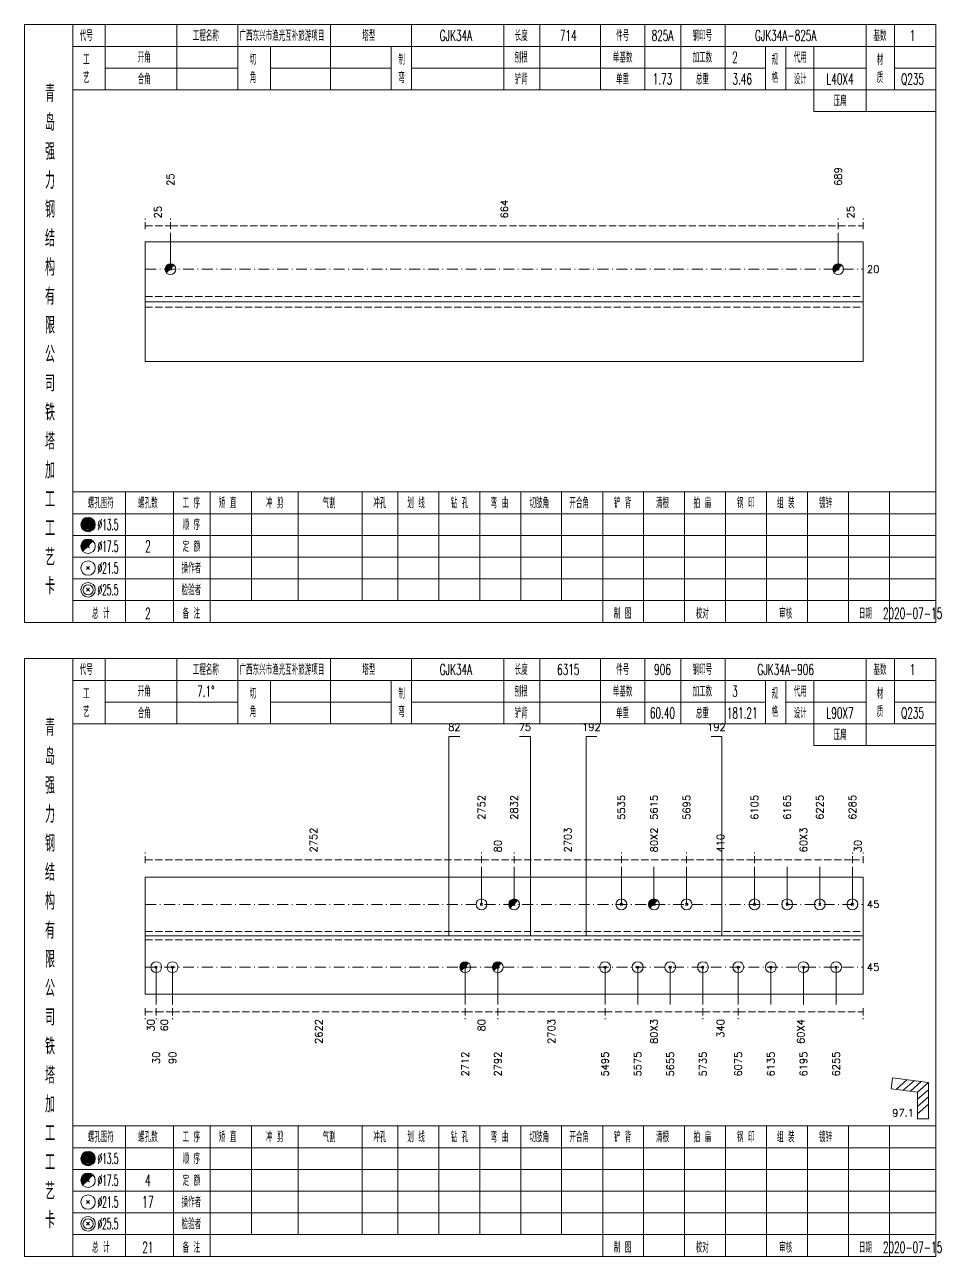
# Model space of a CAD drawing. Extents: x 0 to 2606, y -377 to 6479.
# Drawn here: x 1568.4 to 1821.3, y 2625 to 2965 of the extents above; entities that cross this region are included whole.
import ezdxf
from ezdxf.enums import TextEntityAlignment as Align

# ---------------------------------------------------------------- set-up
doc = ezdxf.new("R2010")
doc.units = 0
doc.header["$MEASUREMENT"] = 0
doc.linetypes.add('一点画线', pattern=[5.2, 3, -1, 0.2, -1])
doc.linetypes.add('虚线', pattern=[2.75, 2, -0.75])
doc.layers.get('0').update_dxf_attribs({"linetype": 'CONTINUOUS', "lineweight": 25})
for name, color, linetype, lineweight in [('1', 7, 'CONTINUOUS', 25), ('2', 7, 'CONTINUOUS', 25), ('4', 7, 'CONTINUOUS', 25)]:
    doc.layers.add(name, color=color, linetype=linetype, lineweight=lineweight)
doc.styles.get("Standard").update_dxf_attribs({"font": 'simplex.shx', "width": 0.7, "height": 3, "bigfont": 'gbhzfs.shx'})

msp = doc.modelspace()

# ---------------------------------------------------------------- linework, layer by layer
at = {"color": 8, "linetype": '虚线', "lineweight": 9}
for p, q in [((1601.7, 2908.5), (1601.7, 2911.5)), ((1608.64, 2908.5), (1608.64, 2911.5)), ((1608.64, 2908.5), (1608.64, 2911.5)), ((1792.86, 2908.5), (1792.86, 2911.5)), ((1792.86, 2908.5), (1792.86, 2911.5)), ((1799.8, 2908.5), (1799.8, 2911.5)), ((1601.7, 2909.5), (1608.64, 2909.5)), ((1608.64, 2909.5), (1792.86, 2909.5)), ((1792.86, 2909.5), (1799.8, 2909.5)), ((1601.7, 2733.5), (1601.7, 2736.5)), ((1601.7, 2734.5), (1694.46, 2734.5)), ((1694.46, 2733.5), (1694.46, 2736.5)), ((1694.46, 2733.5), (1694.46, 2736.5)), ((1694.46, 2734.5), (1703.46, 2734.5)), ((1703.46, 2733.5), (1703.46, 2736.5)), ((1703.46, 2733.5), (1703.46, 2736.5)), ((1703.46, 2734.5), (1733.05, 2734.5)), ((1733.05, 2733.5), (1733.05, 2736.5)), ((1733.05, 2733.5), (1733.05, 2736.5)), ((1733.05, 2734.5), (1751.05, 2734.5)), ((1751.05, 2733.5), (1751.05, 2736.5)), ((1751.05, 2733.5), (1751.05, 2736.5)), ((1751.05, 2734.5), (1769.8, 2734.5)), ((1769.8, 2733.5), (1769.8, 2736.5)), ((1769.8, 2733.5), (1769.8, 2736.5)), ((1769.8, 2734.5), (1796.8, 2734.5)), ((1796.8, 2733.5), (1796.8, 2736.5)), ((1796.8, 2733.5), (1796.8, 2736.5)), ((1796.8, 2734.5), (1799.8, 2734.5)), ((1799.8, 2733.5), (1799.8, 2736.5)), ((1601.7, 2693.5), (1601.7, 2690.5)), ((1604.7, 2693.5), (1604.7, 2690.5)), ((1604.7, 2693.5), (1604.7, 2690.5)), ((1609.2, 2693.5), (1609.2, 2690.5)), ((1609.2, 2693.5), (1609.2, 2690.5)), ((1689.96, 2693.5), (1689.96, 2690.5)), ((1689.96, 2693.5), (1689.96, 2690.5)), ((1698.96, 2693.5), (1698.96, 2690.5)), ((1698.96, 2693.5), (1698.96, 2690.5)), ((1728.55, 2693.5), (1728.55, 2690.5)), ((1728.55, 2693.5), (1728.55, 2690.5)), ((1755.55, 2693.5), (1755.55, 2690.5)), ((1755.55, 2693.5), (1755.55, 2690.5)), ((1765.3, 2693.5), (1765.3, 2690.5)), ((1765.3, 2693.5), (1765.3, 2690.5)), ((1799.8, 2693.5), (1799.8, 2690.5)), ((1601.7, 2692.5), (1604.7, 2692.5)), ((1604.7, 2692.5), (1609.2, 2692.5)), ((1609.2, 2692.5), (1689.96, 2692.5)), ((1689.96, 2692.5), (1698.96, 2692.5)), ((1698.96, 2692.5), (1728.55, 2692.5)), ((1728.55, 2692.5), (1755.55, 2692.5)), ((1755.55, 2692.5), (1765.3, 2692.5)), ((1765.3, 2692.5), (1799.8, 2692.5))]:
    msp.add_line(p, q, dxfattribs=at)
at = {"color": 7, "linetype": 'Continuous', "lineweight": 13}
for p, q in [((1608.64, 2897.5), (1608.64, 2907.5)), ((1792.86, 2897.5), (1792.86, 2907.5)), ((1694.46, 2722.17), (1694.46, 2732.5)), ((1703.46, 2722.17), (1703.46, 2732.5)), ((1733.05, 2722.17), (1733.05, 2732.5)), ((1742.05, 2722.17), (1742.05, 2732.5)), ((1751.05, 2722.17), (1751.05, 2732.5)), ((1769.8, 2722.17), (1769.8, 2732.5)), ((1778.8, 2722.17), (1778.8, 2732.5)), ((1787.8, 2722.17), (1787.8, 2732.5)), ((1796.8, 2722.17), (1796.8, 2732.5)), ((1694.16, 2721.87), (1694.76, 2722.47)), ((1694.76, 2721.87), (1694.16, 2722.47)), ((1732.75, 2721.87), (1733.35, 2722.47)), ((1733.35, 2721.87), (1732.75, 2722.47)), ((1750.75, 2721.87), (1751.35, 2722.47)), ((1751.35, 2721.87), (1750.75, 2722.47)), ((1769.5, 2721.87), (1770.1, 2722.47)), ((1770.1, 2721.87), (1769.5, 2722.47)), ((1778.5, 2721.87), (1779.1, 2722.47)), ((1779.1, 2721.87), (1778.5, 2722.47)), ((1787.5, 2721.87), (1788.1, 2722.47)), ((1788.1, 2721.87), (1787.5, 2722.47)), ((1796.5, 2721.87), (1797.1, 2722.47)), ((1797.1, 2721.87), (1796.5, 2722.47)), ((1604.7, 2704.83), (1604.7, 2694.5)), ((1609.2, 2704.83), (1609.2, 2694.5)), ((1689.96, 2704.83), (1689.96, 2694.5)), ((1698.96, 2704.83), (1698.96, 2694.5)), ((1728.55, 2704.83), (1728.55, 2694.5)), ((1737.55, 2704.83), (1737.55, 2694.5)), ((1746.55, 2704.83), (1746.55, 2694.5)), ((1755.55, 2704.83), (1755.55, 2694.5)), ((1765.3, 2704.83), (1765.3, 2694.5)), ((1774.3, 2704.83), (1774.3, 2694.5)), ((1783.3, 2704.83), (1783.3, 2694.5)), ((1792.3, 2704.83), (1792.3, 2694.5))]:
    msp.add_line(p, q, dxfattribs=at)
at = {"color": 7, "linetype": 'Continuous', "lineweight": 18}
for p, q in [((1601.7, 2905), (1601.7, 2872)), ((1601.7, 2905), (1799.8, 2905)), ((1799.8, 2905), (1799.8, 2872)), ((1601.7, 2888.5), (1799.8, 2888.5)), ((1601.7, 2729.67), (1601.7, 2697.33)), ((1601.7, 2729.67), (1799.8, 2729.67)), ((1799.8, 2729.67), (1799.8, 2697.33)), ((1601.7, 2713.5), (1799.8, 2713.5))]:
    msp.add_line(p, q, dxfattribs=at)
at = {"color": 3, "linetype": '一点画线', "lineweight": 13}
for p, q in [((1601.7, 2897.5), (1799.8, 2897.5)), ((1601.7, 2722.17), (1799.8, 2722.17)), ((1601.7, 2704.83), (1799.8, 2704.83))]:
    msp.add_line(p, q, dxfattribs=at)
at = {"color": 7, "linetype": 'Continuous', "lineweight": 0}
for p, q in [((1608.34, 2897.2), (1608.94, 2897.8)), ((1608.34, 2897.8), (1608.94, 2897.2)), ((1792.56, 2897.2), (1793.16, 2897.8)), ((1792.56, 2897.8), (1793.16, 2897.2)), ((1703.16, 2721.87), (1703.76, 2722.47)), ((1703.16, 2722.47), (1703.76, 2721.87)), ((1741.75, 2721.87), (1742.35, 2722.47)), ((1741.75, 2722.47), (1742.35, 2721.87))]:
    msp.add_line(p, q, dxfattribs=at)
at = {"color": 1, "linetype": '虚线', "lineweight": 18}
for p, q in [((1601.7, 2890), (1799.8, 2890)), ((1601.7, 2887), (1799.8, 2887)), ((1601.7, 2714.67), (1799.8, 2714.67)), ((1601.7, 2712.33), (1799.8, 2712.33))]:
    msp.add_line(p, q, dxfattribs=at)
at = {"color": 7, "linetype": 'Continuous', "lineweight": 13}
for centre in [(1608.64, 2897.5), (1792.86, 2897.5), (1694.46, 2722.17), (1703.46, 2722.17), (1733.05, 2722.17), (1742.05, 2722.17), (1751.05, 2722.17), (1769.8, 2722.17), (1778.8, 2722.17), (1787.8, 2722.17), (1796.8, 2722.17)]:
    msp.add_circle(centre, 1.5, dxfattribs=at)
for centre, radius in [((1608.64, 2897.5), 1.35), ((1608.64, 2897.5), 1.2), ((1608.64, 2897.5), 1.05), ((1608.64, 2897.5), 0.9), ((1608.64, 2897.5), 0.75), ((1608.64, 2897.5), 0.6), ((1608.64, 2897.5), 0.45), ((1608.64, 2897.5), 0.3), ((1608.64, 2897.5), 0.15), ((1792.86, 2897.5), 1.35), ((1792.86, 2897.5), 1.2), ((1792.86, 2897.5), 1.05), ((1792.86, 2897.5), 0.9), ((1792.86, 2897.5), 0.75), ((1792.86, 2897.5), 0.6), ((1792.86, 2897.5), 0.45), ((1792.86, 2897.5), 0.3), ((1792.86, 2897.5), 0.15), ((1703.46, 2722.17), 1.35), ((1742.05, 2722.17), 1.35), ((1703.46, 2722.17), 1.2), ((1703.46, 2722.17), 1.05), ((1703.46, 2722.17), 0.9), ((1703.46, 2722.17), 0.75), ((1703.46, 2722.17), 0.6), ((1703.46, 2722.17), 0.45), ((1703.46, 2722.17), 0.3), ((1703.46, 2722.17), 0.15), ((1742.05, 2722.17), 1.2), ((1742.05, 2722.17), 1.05), ((1742.05, 2722.17), 0.9), ((1742.05, 2722.17), 0.75), ((1742.05, 2722.17), 0.6), ((1742.05, 2722.17), 0.45), ((1742.05, 2722.17), 0.3), ((1742.05, 2722.17), 0.15)]:
    msp.add_arc(centre, radius, 45, 225, dxfattribs=at)
at = {"layer": '1', "color": 7, "linetype": 'Continuous', "lineweight": 18}
for p, q in [((1601.7, 2872), (1799.8, 2872)), ((1601.7, 2697.33), (1799.8, 2697.33))]:
    msp.add_line(p, q, dxfattribs=at)
at = {"layer": '1', "color": 7, "linetype": 'Continuous', "lineweight": 13}
for p, q in [((1604.4, 2704.53), (1605, 2705.13)), ((1605, 2704.53), (1604.4, 2705.13)), ((1608.9, 2704.53), (1609.5, 2705.13)), ((1609.5, 2704.53), (1608.9, 2705.13)), ((1728.25, 2704.53), (1728.85, 2705.13)), ((1728.85, 2704.53), (1728.25, 2705.13)), ((1737.25, 2704.53), (1737.85, 2705.13)), ((1737.85, 2704.53), (1737.25, 2705.13)), ((1746.25, 2704.53), (1746.85, 2705.13)), ((1746.85, 2704.53), (1746.25, 2705.13)), ((1755.25, 2704.53), (1755.85, 2705.13)), ((1755.85, 2704.53), (1755.25, 2705.13)), ((1765, 2704.53), (1765.6, 2705.13)), ((1765.6, 2704.53), (1765, 2705.13)), ((1774, 2704.53), (1774.6, 2705.13)), ((1774.6, 2704.53), (1774, 2705.13)), ((1783, 2704.53), (1783.6, 2705.13)), ((1783.6, 2704.53), (1783, 2705.13)), ((1792, 2704.53), (1792.6, 2705.13)), ((1792.6, 2704.53), (1792, 2705.13))]:
    msp.add_line(p, q, dxfattribs=at)
at = {"layer": '1', "color": 7, "linetype": 'Continuous', "lineweight": 0}
for p, q in [((1689.66, 2704.53), (1690.26, 2705.13)), ((1689.66, 2705.13), (1690.26, 2704.53)), ((1698.66, 2704.53), (1699.26, 2705.13)), ((1698.66, 2705.13), (1699.26, 2704.53))]:
    msp.add_line(p, q, dxfattribs=at)
at = {"layer": '1', "color": 7, "linetype": 'Continuous', "lineweight": 13}
for centre in [(1604.7, 2704.83), (1609.2, 2704.83), (1689.96, 2704.83), (1698.96, 2704.83), (1728.55, 2704.83), (1737.55, 2704.83), (1746.55, 2704.83), (1755.55, 2704.83), (1765.3, 2704.83), (1774.3, 2704.83), (1783.3, 2704.83), (1792.3, 2704.83)]:
    msp.add_circle(centre, 1.5, dxfattribs=at)
for centre, radius in [((1689.96, 2704.83), 1.35), ((1689.96, 2704.83), 1.2), ((1689.96, 2704.83), 1.05), ((1689.96, 2704.83), 0.9), ((1689.96, 2704.83), 0.75), ((1689.96, 2704.83), 0.6), ((1689.96, 2704.83), 0.45), ((1689.96, 2704.83), 0.3), ((1689.96, 2704.83), 0.15), ((1698.96, 2704.83), 1.35), ((1698.96, 2704.83), 1.2), ((1698.96, 2704.83), 1.05), ((1698.96, 2704.83), 0.9), ((1698.96, 2704.83), 0.75), ((1698.96, 2704.83), 0.6), ((1698.96, 2704.83), 0.45), ((1698.96, 2704.83), 0.3), ((1698.96, 2704.83), 0.15)]:
    msp.add_arc(centre, radius, 45, 225, dxfattribs=at)
at = {"layer": '2', "color": 7, "linetype": 'Continuous', "lineweight": 13}
for p, q in [((1685.46, 2713.5), (1685.46, 2768.5)), ((1685.46, 2768.5), (1688.46, 2768.5)), ((1707.96, 2768.5), (1704.96, 2768.5)), ((1707.96, 2713.5), (1707.96, 2768.5)), ((1723.3, 2713.5), (1723.3, 2768.5)), ((1723.3, 2768.5), (1726.3, 2768.5)), ((1760.8, 2768.5), (1757.8, 2768.5)), ((1760.8, 2713.5), (1760.8, 2768.5)), ((1807.88, 2674.24), (1807.51, 2671.26)), ((1817.8, 2673), (1807.88, 2674.24)), ((1808.85, 2671.09), (1811.85, 2673.74)), ((1810.83, 2670.84), (1813.83, 2673.49)), ((1812.82, 2670.6), (1815.82, 2673.25)), ((1814.8, 2670.35), (1817.8, 2673)), ((1817.8, 2663), (1817.8, 2673)), ((1807.51, 2671.26), (1814.8, 2670.35)), ((1814.8, 2668.35), (1817.8, 2671)), ((1814.8, 2670.35), (1814.8, 2663)), ((1814.8, 2666.35), (1817.8, 2669)), ((1814.8, 2664.35), (1817.8, 2667)), ((1814.8, 2663), (1817.8, 2663))]:
    msp.add_line(p, q, dxfattribs=at)
at = {"layer": '4', "color": 1, "linetype": 'Continuous', "lineweight": 18}
for p, q in [((1581.7, 2800), (1581.7, 2965)), ((1590.6, 2947), (1590.6, 2965)), ((1610.4, 2947), (1610.4, 2965)), ((1627.2, 2947), (1627.2, 2965)), ((1652.8, 2947), (1652.8, 2965)), ((1675.1, 2947), (1675.1, 2965)), ((1700.6, 2947), (1700.6, 2965)), ((1710.6, 2947), (1710.6, 2965)), ((1727.3, 2947), (1727.3, 2965)), ((1739.5, 2947), (1739.5, 2965)), ((1749.5, 2947), (1749.5, 2965)), ((1761.7, 2947), (1761.7, 2965)), ((1800.6, 2941), (1800.6, 2965)), ((1808.4, 2947), (1808.4, 2965)), ((1581.7, 2959), (1819.8, 2959)), ((1636.2, 2947), (1636.2, 2959)), ((1669.5, 2947), (1669.5, 2959)), ((1772.8, 2947), (1772.8, 2959)), ((1778.4, 2947), (1778.4, 2959)), ((1786.2, 2941), (1786.2, 2959)), ((1590.6, 2953), (1627.2, 2953)), ((1636.2, 2953), (1669.5, 2953)), ((1675.1, 2953), (1772.8, 2953)), ((1778.4, 2953), (1800.6, 2953)), ((1808.4, 2953), (1819.8, 2953)), ((1581.7, 2947), (1819.8, 2947)), ((1786.2, 2941), (1819.8, 2941)), ((1581.7, 2836), (1819.8, 2836)), ((1596.2, 2800), (1596.2, 2836)), ((1609.5, 2800), (1609.5, 2836)), ((1619.6, 2800), (1619.6, 2836)), ((1631, 2806), (1631, 2836)), ((1643.9, 2806), (1643.9, 2836)), ((1661.5, 2806), (1661.5, 2836)), ((1671.4, 2806), (1671.4, 2836)), ((1682.7, 2806), (1682.7, 2836)), ((1694, 2806), (1694, 2836)), ((1705.3, 2806), (1705.3, 2836)), ((1716.5, 2806), (1716.5, 2836)), ((1727.9, 2806), (1727.9, 2836)), ((1739.2, 2806), (1739.2, 2836)), ((1750.5, 2806), (1750.5, 2836)), ((1761.8, 2806), (1761.8, 2836)), ((1773.1, 2806), (1773.1, 2836)), ((1784.4, 2806), (1784.4, 2836)), ((1795.7, 2806), (1795.7, 2836)), ((1807, 2806), (1807, 2836)), ((1581.7, 2830), (1819.8, 2830)), ((1581.7, 2824), (1819.8, 2824)), ((1581.7, 2818), (1819.8, 2818)), ((1581.7, 2812), (1819.8, 2812)), ((1581.7, 2806), (1819.8, 2806)), ((1727.9, 2800), (1727.9, 2806)), ((1739.2, 2800), (1739.2, 2806)), ((1750.5, 2800), (1750.5, 2806)), ((1761.8, 2800), (1761.8, 2806)), ((1773.1, 2800), (1773.1, 2806)), ((1784.4, 2800), (1784.4, 2806)), ((1795.7, 2800), (1795.7, 2806)), ((1807, 2800), (1807, 2806)), ((1581.7, 2625), (1581.7, 2790)), ((1590.6, 2772), (1590.6, 2790)), ((1610.4, 2772), (1610.4, 2790)), ((1627.2, 2772), (1627.2, 2790)), ((1652.8, 2772), (1652.8, 2790)), ((1675.1, 2772), (1675.1, 2790)), ((1700.6, 2772), (1700.6, 2790)), ((1710.6, 2772), (1710.6, 2790)), ((1727.3, 2772), (1727.3, 2790)), ((1739.5, 2772), (1739.5, 2790)), ((1749.5, 2772), (1749.5, 2790)), ((1761.7, 2772), (1761.7, 2790)), ((1800.6, 2766), (1800.6, 2790)), ((1808.4, 2772), (1808.4, 2790)), ((1581.7, 2784), (1819.8, 2784)), ((1636.2, 2772), (1636.2, 2784)), ((1669.5, 2772), (1669.5, 2784)), ((1772.8, 2772), (1772.8, 2784)), ((1778.4, 2772), (1778.4, 2784)), ((1786.2, 2766), (1786.2, 2784)), ((1590.6, 2778), (1627.2, 2778)), ((1636.2, 2778), (1669.5, 2778)), ((1675.1, 2778), (1772.8, 2778)), ((1778.4, 2778), (1800.6, 2778)), ((1808.4, 2778), (1819.8, 2778)), ((1581.7, 2772), (1819.8, 2772)), ((1786.2, 2766), (1819.8, 2766)), ((1581.7, 2661), (1819.8, 2661)), ((1596.2, 2625), (1596.2, 2661)), ((1609.5, 2625), (1609.5, 2661)), ((1619.6, 2625), (1619.6, 2661)), ((1631, 2631), (1631, 2661)), ((1643.9, 2631), (1643.9, 2661)), ((1661.5, 2631), (1661.5, 2661)), ((1671.4, 2631), (1671.4, 2661)), ((1682.7, 2631), (1682.7, 2661)), ((1694, 2631), (1694, 2661)), ((1705.3, 2631), (1705.3, 2661)), ((1716.5, 2631), (1716.5, 2661)), ((1727.9, 2631), (1727.9, 2661)), ((1739.2, 2631), (1739.2, 2661)), ((1750.5, 2631), (1750.5, 2661)), ((1761.8, 2631), (1761.8, 2661)), ((1773.1, 2631), (1773.1, 2661)), ((1784.4, 2631), (1784.4, 2661)), ((1795.7, 2631), (1795.7, 2661)), ((1807, 2631), (1807, 2661)), ((1581.7, 2655), (1819.8, 2655)), ((1581.7, 2649), (1819.8, 2649)), ((1581.7, 2643), (1819.8, 2643)), ((1581.7, 2637), (1819.8, 2637)), ((1581.7, 2631), (1819.8, 2631)), ((1727.9, 2625), (1727.9, 2631)), ((1739.2, 2625), (1739.2, 2631)), ((1750.5, 2625), (1750.5, 2631)), ((1761.8, 2625), (1761.8, 2631)), ((1773.1, 2625), (1773.1, 2631)), ((1784.4, 2625), (1784.4, 2631)), ((1795.7, 2625), (1795.7, 2631)), ((1807, 2625), (1807, 2631))]:
    msp.add_line(p, q, dxfattribs=at)
at = {"layer": '4', "color": 7, "linetype": 'Continuous', "lineweight": 13}
for p, q in [((1585.7, 2826.8), (1586.1, 2827.2)), ((1586.1, 2826.8), (1585.7, 2827.2)), ((1585.5, 2814.6), (1586.3, 2815.4)), ((1586.3, 2814.6), (1585.5, 2815.4)), ((1585.5, 2808.6), (1586.3, 2809.4)), ((1586.3, 2808.6), (1585.5, 2809.4)), ((1585.7, 2651.8), (1586.1, 2652.2)), ((1586.1, 2651.8), (1585.7, 2652.2)), ((1585.5, 2639.6), (1586.3, 2640.4)), ((1586.3, 2639.6), (1585.5, 2640.4)), ((1585.5, 2633.6), (1586.3, 2634.4)), ((1586.3, 2633.6), (1585.5, 2634.4))]:
    msp.add_line(p, q, dxfattribs=at)
at = {"layer": '4', "color": 7, "linetype": 'Continuous', "lineweight": 0}
for p, q in [((1585.5, 2820.6), (1586.3, 2821.4)), ((1585.5, 2821.4), (1586.3, 2820.6)), ((1585.5, 2645.6), (1586.3, 2646.4)), ((1585.5, 2646.4), (1586.3, 2645.6))]:
    msp.add_line(p, q, dxfattribs=at)
at = {"layer": '4', "color": 1, "linetype": 'Continuous', "lineweight": 18}
for points in [[(1568.4, 2965), (1568.4, 2800), (1819.8, 2800), (1819.8, 2965)], [(1568.4, 2790), (1568.4, 2625), (1819.8, 2625), (1819.8, 2790)]]:
    msp.add_lwpolyline(points, close=True, dxfattribs=at)
at = {"layer": '4', "color": 7, "linetype": 'Continuous', "lineweight": 13}
for centre, radius in [((1585.9, 2827), 2), ((1585.9, 2827), 1.8), ((1585.9, 2827), 1.6), ((1585.9, 2827), 1.4), ((1585.9, 2827), 1.2), ((1585.9, 2827), 1), ((1585.9, 2827), 0.8), ((1585.9, 2827), 0.6), ((1585.9, 2827), 0.4), ((1585.9, 2827), 0.2), ((1585.9, 2821), 2), ((1585.9, 2815), 2), ((1585.9, 2809), 2), ((1585.9, 2809), 1.4), ((1585.9, 2652), 2), ((1585.9, 2652), 1.8), ((1585.9, 2652), 1.6), ((1585.9, 2652), 1.4), ((1585.9, 2652), 1.2), ((1585.9, 2652), 1), ((1585.9, 2652), 0.8), ((1585.9, 2652), 0.6), ((1585.9, 2652), 0.4), ((1585.9, 2652), 0.2), ((1585.9, 2646), 2), ((1585.9, 2640), 2), ((1585.9, 2634), 2), ((1585.9, 2634), 1.4)]:
    msp.add_circle(centre, radius, dxfattribs=at)
for centre, radius in [((1585.9, 2821), 1.8), ((1585.9, 2821), 1.6), ((1585.9, 2821), 1.4), ((1585.9, 2821), 1.2), ((1585.9, 2821), 1), ((1585.9, 2821), 0.8), ((1585.9, 2821), 0.6), ((1585.9, 2821), 0.4), ((1585.9, 2821), 0.2), ((1585.9, 2646), 1.8), ((1585.9, 2646), 1.6), ((1585.9, 2646), 1.4), ((1585.9, 2646), 1.2), ((1585.9, 2646), 1), ((1585.9, 2646), 0.8), ((1585.9, 2646), 0.6), ((1585.9, 2646), 0.4), ((1585.9, 2646), 0.2)]:
    msp.add_arc(centre, radius, 45, 225, dxfattribs=at)

# ---------------------------------------------------------------- texts
at = {"color": 7, "linetype": 'Continuous', "lineweight": 13}
for s, p in [('689', (1792.86, 2920.5)), ('25', (1608.64, 2920.5)), ('2752', (1694.46, 2745.5)), ('2832', (1703.46, 2745.5)), ('5535', (1733.05, 2745.5)), ('5615', (1742.05, 2745.5)), ('5695', (1751.05, 2745.5)), ('6105', (1769.8, 2745.5)), ('6165', (1778.8, 2745.5)), ('6225', (1787.8, 2745.5)), ('6285', (1796.8, 2745.5))]:
    msp.add_text(s, height=2, rotation=90, dxfattribs=at).set_placement(p, align=Align.MIDDLE_LEFT)
at = {"color": 8, "linetype": 'Continuous', "lineweight": 9}
for s, p in [('25', (1605.17, 2911.5)), ('664', (1700.75, 2911.5)), ('25', (1796.33, 2911.5)), ('2752', (1648.08, 2736.5)), ('2703', (1718.25, 2736.5)), ('80X2', (1742.05, 2736.5)), ('410', (1760.42, 2736.5)), ('60X3', (1783.3, 2736.5)), ('80', (1698.96, 2736.5)), ('30', (1798.3, 2736.5))]:
    msp.add_text(s, height=2, rotation=90, dxfattribs=at).set_placement(p, align=Align.MIDDLE_LEFT)
at = {"color": 7, "linetype": 'Continuous', "lineweight": 13}
for s, p in [('20', (1800.8, 2897.5)), ('45', (1800.8, 2722.17)), ('45', (1800.8, 2704.83))]:
    msp.add_text(s, height=2, dxfattribs=at).set_placement(p, align=Align.MIDDLE_LEFT)
at = {"color": 8, "linetype": 'Continuous', "lineweight": 9}
for s, p in [('30', (1603.2, 2690.5)), ('60', (1606.95, 2690.5)), ('2622', (1649.58, 2690.5)), ('80', (1694.46, 2690.5)), ('2703', (1713.75, 2690.5)), ('80X3', (1742.05, 2690.5)), ('340', (1760.42, 2690.5)), ('60X4', (1782.55, 2690.5))]:
    msp.add_text(s, height=2, rotation=90, dxfattribs=at).set_placement(p, align=Align.MIDDLE_RIGHT)
at = {"layer": '1', "color": 7, "linetype": 'Continuous', "lineweight": 13}
for s, p in [('30', (1604.7, 2681.5)), ('90', (1609.2, 2681.5)), ('2712', (1689.96, 2681.5)), ('2792', (1698.96, 2681.5)), ('5495', (1728.55, 2681.5)), ('5575', (1737.55, 2681.5)), ('5655', (1746.55, 2681.5)), ('5735', (1755.55, 2681.5)), ('6075', (1765.3, 2681.5)), ('6135', (1774.3, 2681.5)), ('6195', (1783.3, 2681.5)), ('6255', (1792.3, 2681.5))]:
    msp.add_text(s, height=2, rotation=90, dxfattribs=at).set_placement(p, align=Align.MIDDLE_RIGHT)
at = {"layer": '2', "color": 7, "linetype": 'Continuous', "lineweight": 13}
for s, p in [('82', (1686.96, 2769.5)), ('75', (1706.46, 2769.5)), ('192', (1724.8, 2769.5)), ('192', (1759.3, 2769.5))]:
    msp.add_text(s, height=2, dxfattribs=at).set_placement(p, align=Align.BOTTOM_CENTER)
msp.add_text('97.1', height=2, dxfattribs=at).set_placement((1813.8, 2663), align=Align.BOTTOM_RIGHT)
at = {"layer": '4', "color": 1, "linetype": 'Continuous', "lineweight": 13}
for s, height, width, p in [('代号', 3, 0.6, (1585.4, 2962)), ('工程名称', 3, 0.6, (1618.4, 2962)), ('广西东兴市渔光互补旅游项目', 3, 0.6, (1639.4, 2962)), ('塔型', 3, 0.6, (1663.4, 2962)), ('GJK34A', 3, 0.6, (1687.4, 2962)), ('长度', 3, 0.6, (1705.4, 2962)), ('714', 3, 0.6, (1718.4, 2962)), ('件号', 3, 0.6, (1733.4, 2962)), ('825A', 3, 0.6, (1744.4, 2962)), ('钢印号', 3, 0.6, (1755.4, 2962)), ('GJK34A-825A', 3, 0.6, (1778.4, 2962)), ('基数', 3, 0.6, (1804.4, 2962)), ('1', 3, 0.6, (1813.4, 2962)), ('工', 3, 0.6, (1585.4, 2955.4)), ('开角', 3, 0.6, (1601.4, 2956)), ('切', 3, 0.6, (1631.4, 2955.4)), ('制', 3, 0.6, (1672.4, 2955.4)), ('刨根', 3, 0.6, (1705.4, 2956)), ('单基数', 3, 0.6, (1733.4, 2956)), ('加工数', 3, 0.6, (1755.4, 2956)), ('2', 3, 0.6, (1764.4, 2956)), ('规', 3, 0.6, (1775.4, 2955.4)), ('代用', 3, 0.6, (1782.4, 2956)), ('材', 3, 0.6, (1804.4, 2955.4)), ('艺', 3, 0.6, (1585.4, 2950.4)), ('合角', 3, 0.6, (1601.4, 2950)), ('角', 3, 0.6, (1631.4, 2950.4)), ('弯', 3, 0.6, (1672.4, 2950.4)), ('铲背', 3, 0.6, (1705.4, 2950)), ('单重', 3, 0.6, (1733.4, 2950)), ('1.73', 3, 0.6, (1744.4, 2950)), ('总重', 3, 0.6, (1755.4, 2950)), ('3.46', 3, 0.6, (1766.4, 2950)), ('格', 3, 0.6, (1775.4, 2950.4)), ('设计', 3, 0.6, (1782.4, 2950)), ('L40X4', 3, 0.6, (1793.4, 2950)), ('质', 3, 0.6, (1804.4, 2950.4)), ('Q235', 3, 0.6, (1813.4, 2950)), ('青', 4.6, 0.8, (1575.4, 2946)), ('压扁', 3, 0.6, (1793.4, 2944)), ('岛', 4.6, 0.8, (1575.4, 2938)), ('强', 4.6, 0.8, (1575.4, 2930)), ('力', 4.6, 0.8, (1575.4, 2922)), ('钢', 4.6, 0.8, (1575.4, 2914)), ('结', 4.6, 0.8, (1575.4, 2906)), ('构', 4.6, 0.8, (1575.4, 2898)), ('有', 4.6, 0.8, (1575.4, 2890)), ('限', 4.6, 0.8, (1575.4, 2882)), ('公', 4.6, 0.8, (1575.4, 2874)), ('司', 4.6, 0.8, (1575.4, 2866)), ('铁', 4.6, 0.8, (1575.4, 2858)), ('塔', 4.6, 0.8, (1575.4, 2850)), ('加', 4.6, 0.8, (1575.4, 2842)), ('工', 4.6, 0.8, (1575.4, 2834)), ('螺孔图符', 3, 0.6, (1589.4, 2833)), ('螺孔数', 3, 0.6, (1602.4, 2833)), ('工 序', 3, 0.6, (1614.4, 2833)), ('矫 直', 3, 0.6, (1624.4, 2833)), ('冲 剪', 3, 0.6, (1637.4, 2833)), ('气割', 3, 0.6, (1652.4, 2833)), ('冲孔', 3, 0.6, (1666.4, 2833)), ('划 线', 3, 0.6, (1676.4, 2833)), ('钻 孔', 3, 0.6, (1688.4, 2833)), ('弯 曲', 3, 0.6, (1699.4, 2833)), ('切肢角', 3, 0.6, (1710.4, 2833)), ('开合角', 3, 0.6, (1721.4, 2833)), ('铲 背', 3, 0.6, (1733.4, 2833)), ('清根', 3, 0.6, (1744.4, 2833)), ('拍 扁', 3, 0.6, (1755.4, 2833)), ('钢 印', 3, 0.6, (1767.4, 2833)), ('组 装', 3, 0.6, (1778.4, 2833)), ('镀锌', 3, 0.6, (1789.4, 2833)), ('顺 序', 3, 0.6, (1614.4, 2827)), ('工', 4.6, 0.8, (1575.4, 2826)), ('%%C13.5', 3, 0.5, (1591.4, 2827)), ('%%C17.5', 3, 0.5, (1591.4, 2821)), ('2', 3.2, 0.6, (1602.4, 2821)), ('定 额', 3, 0.6, (1614.4, 2821)), ('艺', 4.6, 0.8, (1575.4, 2818)), ('%%C21.5', 3, 0.5, (1591.4, 2815)), ('操作者', 3, 0.6, (1614.4, 2815)), ('卡', 4.6, 0.8, (1575.4, 2810)), ('%%C25.5', 3, 0.5, (1591.4, 2809)), ('检验者', 3, 0.6, (1614.4, 2809)), ('总 计', 3, 0.6, (1589.4, 2802.5)), ('2', 3, 0.6, (1602.4, 2802.5)), ('备 注', 3, 0.6, (1614.4, 2802.5)), ('制 图', 3, 0.6, (1733.4, 2802.5)), ('校对', 3, 0.6, (1755.4, 2802.5)), ('审核', 3, 0.6, (1778.4, 2802.5)), ('日期', 3, 0.6, (1800.4, 2802.5)), ('2020-07-15', 3, 0.6, (1813.4, 2802.5)), ('代号', 3, 0.6, (1585.4, 2787)), ('工程名称', 3, 0.6, (1618.4, 2787)), ('广西东兴市渔光互补旅游项目', 3, 0.6, (1639.4, 2787)), ('塔型', 3, 0.6, (1663.4, 2787)), ('GJK34A', 3, 0.6, (1687.4, 2787)), ('长度', 3, 0.6, (1705.4, 2787)), ('6315', 3, 0.6, (1718.4, 2787)), ('件号', 3, 0.6, (1733.4, 2787)), ('906', 3, 0.6, (1744.4, 2787)), ('钢印号', 3, 0.6, (1755.4, 2787)), ('GJK34A-906', 3, 0.6, (1778.4, 2787)), ('基数', 3, 0.6, (1804.4, 2787)), ('1', 3, 0.6, (1813.4, 2787)), ('工', 3, 0.6, (1585.4, 2780.4)), ('开角', 3, 0.6, (1601.4, 2781)), ('7.1%%d', 3, 0.6, (1618.4, 2781)), ('切', 3, 0.6, (1631.4, 2780.4)), ('制', 3, 0.6, (1672.4, 2780.4)), ('刨根', 3, 0.6, (1705.4, 2781)), ('单基数', 3, 0.6, (1733.4, 2781)), ('加工数', 3, 0.6, (1755.4, 2781)), ('3', 3, 0.6, (1764.4, 2781)), ('规', 3, 0.6, (1775.4, 2780.4)), ('代用', 3, 0.6, (1782.4, 2781)), ('材', 3, 0.6, (1804.4, 2780.4)), ('艺', 3, 0.6, (1585.4, 2775.4)), ('合角', 3, 0.6, (1601.4, 2775)), ('角', 3, 0.6, (1631.4, 2775.4)), ('弯', 3, 0.6, (1672.4, 2775.4)), ('铲背', 3, 0.6, (1705.4, 2775)), ('单重', 3, 0.6, (1733.4, 2775)), ('60.40', 3, 0.6, (1744.4, 2775)), ('总重', 3, 0.6, (1755.4, 2775)), ('181.21', 3, 0.6, (1766.4, 2775)), ('格', 3, 0.6, (1775.4, 2775.4)), ('设计', 3, 0.6, (1782.4, 2775)), ('L90X7', 3, 0.6, (1793.4, 2775)), ('质', 3, 0.6, (1804.4, 2775.4)), ('Q235', 3, 0.6, (1813.4, 2775)), ('青', 4.6, 0.8, (1575.4, 2771)), ('压扁', 3, 0.6, (1793.4, 2769)), ('岛', 4.6, 0.8, (1575.4, 2763)), ('强', 4.6, 0.8, (1575.4, 2755)), ('力', 4.6, 0.8, (1575.4, 2747)), ('钢', 4.6, 0.8, (1575.4, 2739)), ('结', 4.6, 0.8, (1575.4, 2731)), ('构', 4.6, 0.8, (1575.4, 2723)), ('有', 4.6, 0.8, (1575.4, 2715)), ('限', 4.6, 0.8, (1575.4, 2707)), ('公', 4.6, 0.8, (1575.4, 2699)), ('司', 4.6, 0.8, (1575.4, 2691)), ('铁', 4.6, 0.8, (1575.4, 2683)), ('塔', 4.6, 0.8, (1575.4, 2675)), ('加', 4.6, 0.8, (1575.4, 2667)), ('工', 4.6, 0.8, (1575.4, 2659)), ('螺孔图符', 3, 0.6, (1589.4, 2658)), ('螺孔数', 3, 0.6, (1602.4, 2658)), ('工 序', 3, 0.6, (1614.4, 2658)), ('矫 直', 3, 0.6, (1624.4, 2658)), ('冲 剪', 3, 0.6, (1637.4, 2658)), ('气割', 3, 0.6, (1652.4, 2658)), ('冲孔', 3, 0.6, (1666.4, 2658)), ('划 线', 3, 0.6, (1676.4, 2658)), ('钻 孔', 3, 0.6, (1688.4, 2658)), ('弯 曲', 3, 0.6, (1699.4, 2658)), ('切肢角', 3, 0.6, (1710.4, 2658)), ('开合角', 3, 0.6, (1721.4, 2658)), ('铲 背', 3, 0.6, (1733.4, 2658)), ('清根', 3, 0.6, (1744.4, 2658)), ('拍 扁', 3, 0.6, (1755.4, 2658)), ('钢 印', 3, 0.6, (1767.4, 2658)), ('组 装', 3, 0.6, (1778.4, 2658)), ('镀锌', 3, 0.6, (1789.4, 2658)), ('工', 4.6, 0.8, (1575.4, 2651)), ('%%C13.5', 3, 0.5, (1591.4, 2652)), ('顺 序', 3, 0.6, (1614.4, 2652)), ('艺', 4.6, 0.8, (1575.4, 2643)), ('%%C17.5', 3, 0.5, (1591.4, 2646)), ('4', 3.2, 0.6, (1602.4, 2646)), ('定 额', 3, 0.6, (1614.4, 2646)), ('操作者', 3, 0.6, (1614.4, 2640)), ('%%C21.5', 3, 0.5, (1591.4, 2640)), ('17', 3.2, 0.6, (1602.4, 2640)), ('卡', 4.6, 0.8, (1575.4, 2635)), ('%%C25.5', 3, 0.5, (1591.4, 2634)), ('检验者', 3, 0.6, (1614.4, 2634)), ('总 计', 3, 0.6, (1589.4, 2627.5)), ('21', 3, 0.6, (1602.4, 2627.5)), ('备 注', 3, 0.6, (1614.4, 2627.5)), ('制 图', 3, 0.6, (1733.4, 2627.5)), ('校对', 3, 0.6, (1755.4, 2627.5)), ('审核', 3, 0.6, (1778.4, 2627.5)), ('日期', 3, 0.6, (1800.4, 2627.5)), ('2020-07-15', 3, 0.6, (1813.4, 2627.5))]:
    msp.add_text(s, height=height, dxfattribs=dict(at, width=width)).set_placement(p, align=Align.MIDDLE_CENTER)

doc.saveas('drawing.dxf')
